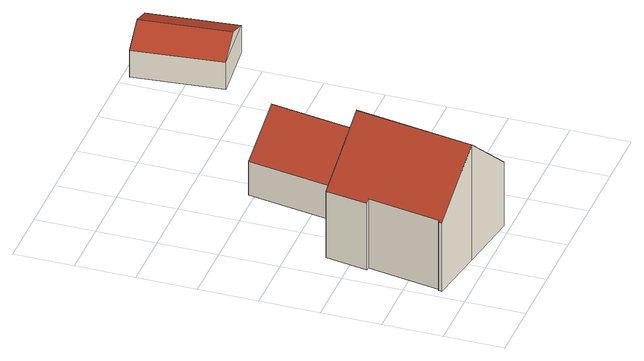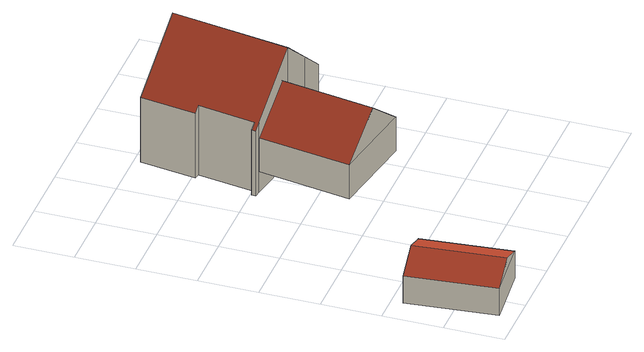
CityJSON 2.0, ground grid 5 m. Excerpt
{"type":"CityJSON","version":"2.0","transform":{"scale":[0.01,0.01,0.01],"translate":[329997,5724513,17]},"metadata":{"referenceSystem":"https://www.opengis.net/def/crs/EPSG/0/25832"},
"CityObjects":{
"building1":{"type":"Building","attributes":{"Geometrietyp2DReferenz":"3000","Gemeindeschluessel":"05170048","function":"31001_1010","roofType":"3100","measuredHeight":10.68},"address":[{"country":"Germany","locality":"Wesel","thoroughfareNumber":"8","thoroughfareName":"Am Weiher"}],"geometry":[{"type":"Solid","lod":"2","boundaries":[[[[0,1,2,3]],[[4,5,1,0]],[[6,7,5,4]],[[8,9,7,6]],[[10,11,9,8]],[[12,13,11,10]],[[14,15,13,12]],[[16,17,15,14]],[[18,19,17,16]],[[20,21,19,18]],[[22,23,21,20]],[[24,25,23,22]],[[26,27,25,24]],[[28,29,27,26]],[[30,31,29,28]],[[3,2,31,30]],[[0,3,30,28,26,24,22,20,4]],[[18,16,14,12,10,8,6,4,20]],[[1,5,7,9,11,13,15,17,19,21,23,25,27,29,31,2]]]],"semantics":{"surfaces":[{"type":"WallSurface"},{"type":"RoofSurface"},{"type":"GroundSurface"}],"values":[[0,0,0,0,0,0,0,0,0,0,0,0,0,0,0,0,1,1,2]]}}]},
"building2":{"type":"Building","attributes":{"Geometrietyp2DReferenz":"3000","Gemeindeschluessel":"05170048","function":"31001_2463","roofType":"3100","measuredHeight":6.22},"address":[{"country":"Germany","locality":"Wesel","thoroughfareNumber":"8","thoroughfareName":"Am Weiher"}],"geometry":[{"type":"Solid","lod":"2","boundaries":[[[[32,33,34,35]],[[36,37,33,32]],[[38,39,37,36]],[[35,34,39,38]],[[32,40,36]],[[38,41,35]],[[35,41,40,32]],[[36,40,41,38]],[[33,37,39,34]]]],"semantics":{"surfaces":[{"type":"WallSurface"},{"type":"RoofSurface"},{"type":"GroundSurface"}],"values":[[0,0,0,0,0,0,1,1,2]]}}]},
"building3":{"type":"Building","attributes":{"Geometrietyp2DReferenz":"3000","Gemeindeschluessel":"05170048","function":"31001_1313","roofType":"3100","measuredHeight":3.6},"address":[{"country":"Germany","locality":"Wesel","thoroughfareNumber":"8","thoroughfareName":"Am Weiher"}],"geometry":[{"type":"Solid","lod":"2","boundaries":[[[[42,43,44,45]],[[46,47,43,42]],[[48,49,47,46]],[[45,44,49,48]],[[42,50,46]],[[48,51,45]],[[45,51,50,42]],[[46,50,51,48]],[[43,47,49,44]]]],"semantics":{"surfaces":[{"type":"WallSurface"},{"type":"RoofSurface"},{"type":"GroundSurface"}],"values":[[0,0,0,0,0,0,1,1,2]]}}]}
},
"vertices":[
[1092,54,694],[1092,54,97],[1167,527,97],[1167,527,695],[571,137,1165],[571,137,97],[88,213,729],[88,213,97],[93,244,729],[93,244,97],[104,242,739],[104,242,97],[209,852,739],[209,852,97],[181,856,714],[181,856,97],[239,1210,711],[239,1210,97],[456,1175,910],[456,1175,97],[736,1130,1165],[736,1130,97],[1198,1055,743],[1198,1055,97],[1249,1046,696],[1249,1046,97],[1244,1010,696],[1244,1010,97],[1196,1017,739],[1196,1017,97],[1118,534,739],[1118,534,97],
[1198,1055,605],[1198,1055,293],[1327,1835,293],[1327,1835,605],[456,1175,605],[456,1175,293],[587,1957,605],[587,1957,293],[827,1115,914],[957,1896,914],
[2492,2668,499],[2492,2668,249],[2413,3426,249],[2413,3426,499],[1966,2614,499],[1966,2614,249],[1888,3372,499],[1888,3372,249],[2229,2641,610],[2151,3399,610]
]}
